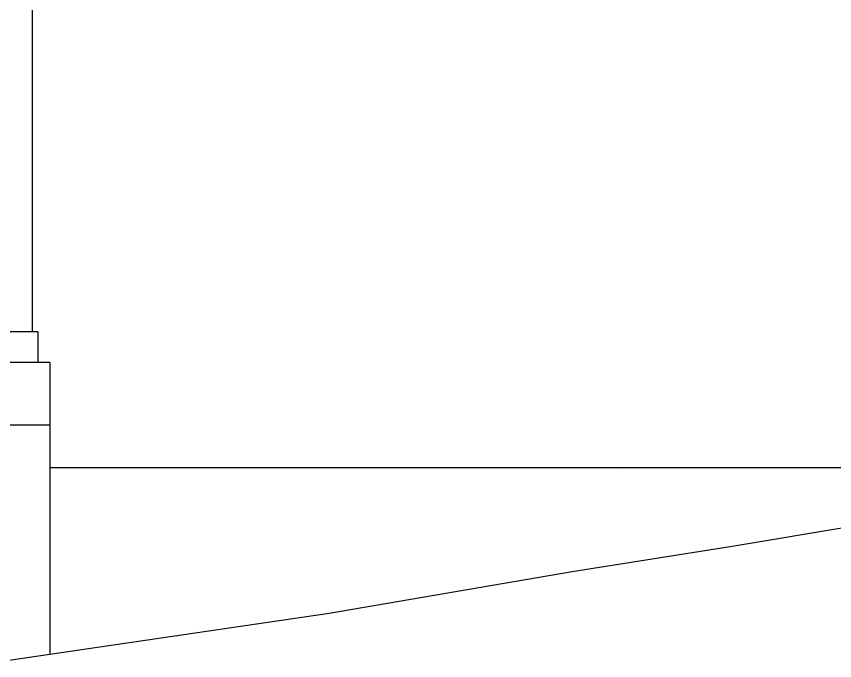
# Model space of a CAD drawing. Extents: x -34 to 34, y -12.8 to 11.9.
# Drawn here: x -26.72 to -19.23, y -0.76 to 5.14 of the extents above; entities that cross this region are included whole.
import ezdxf

# ---------------------------------------------------------------- set-up
doc = ezdxf.new("R2010")
doc.units = 0
doc.layers.get('0').update_dxf_attribs({"linetype": 'CONTINUOUS'})
doc.layers.add('SECTIONCUTEDGES', color=7, linetype='CONTINUOUS')

msp = doc.modelspace()

# ---------------------------------------------------------------- linework, layer by layer
for p, q in [((-26.5772, 2.2505), (-26.5772, 5.2697)), ((-26.5772, 2.2505), (-26.8772, 2.2505)), ((-26.5272, 2.2505), (-26.5772, 2.2505)), ((-26.5272, 2.2505), (-26.5272, 1.9697)), ((-26.5272, 1.9697), (-26.9272, 1.9697)), ((-26.4172, 1.9697), (-26.5272, 1.9697)), ((-26.4172, 1.9697), (-26.4172, 1.3997)), ((-27.0372, 1.3997), (-26.4172, 1.3997)), ((-26.4172, 1.3997), (-26.4172, 1.0055)), ((-26.4172, 1.0055), (-26.4172, -0.7045)), ((-21.1907, 1.0055), (-26.4172, 1.0055)), ((-21.1907, 1.0055), (-21.1822, 1.0067)), ((-21.182, 1.0055), (-21.1907, 1.0055)), ((-21.182, 1.0055), (-21.1822, 1.0067)), ((-16.188, 1.0055), (-21.182, 1.0055))]:
    msp.add_line(p, q)
at = {"layer": 'SECTIONCUTEDGES'}
for p, q in [((-20.1667, 0.286), (-18.6318, 0.5455)), ((-21.6327, 0.0533), (-20.1667, 0.286)), ((-23.8591, -0.3274), (-21.6327, 0.0533)), ((-26.4172, -0.7045), (-23.8591, -0.3274)), ((-26.8127, -0.7628), (-26.4172, -0.7045))]:
    msp.add_line(p, q, dxfattribs=at)

doc.saveas('drawing.dxf')
